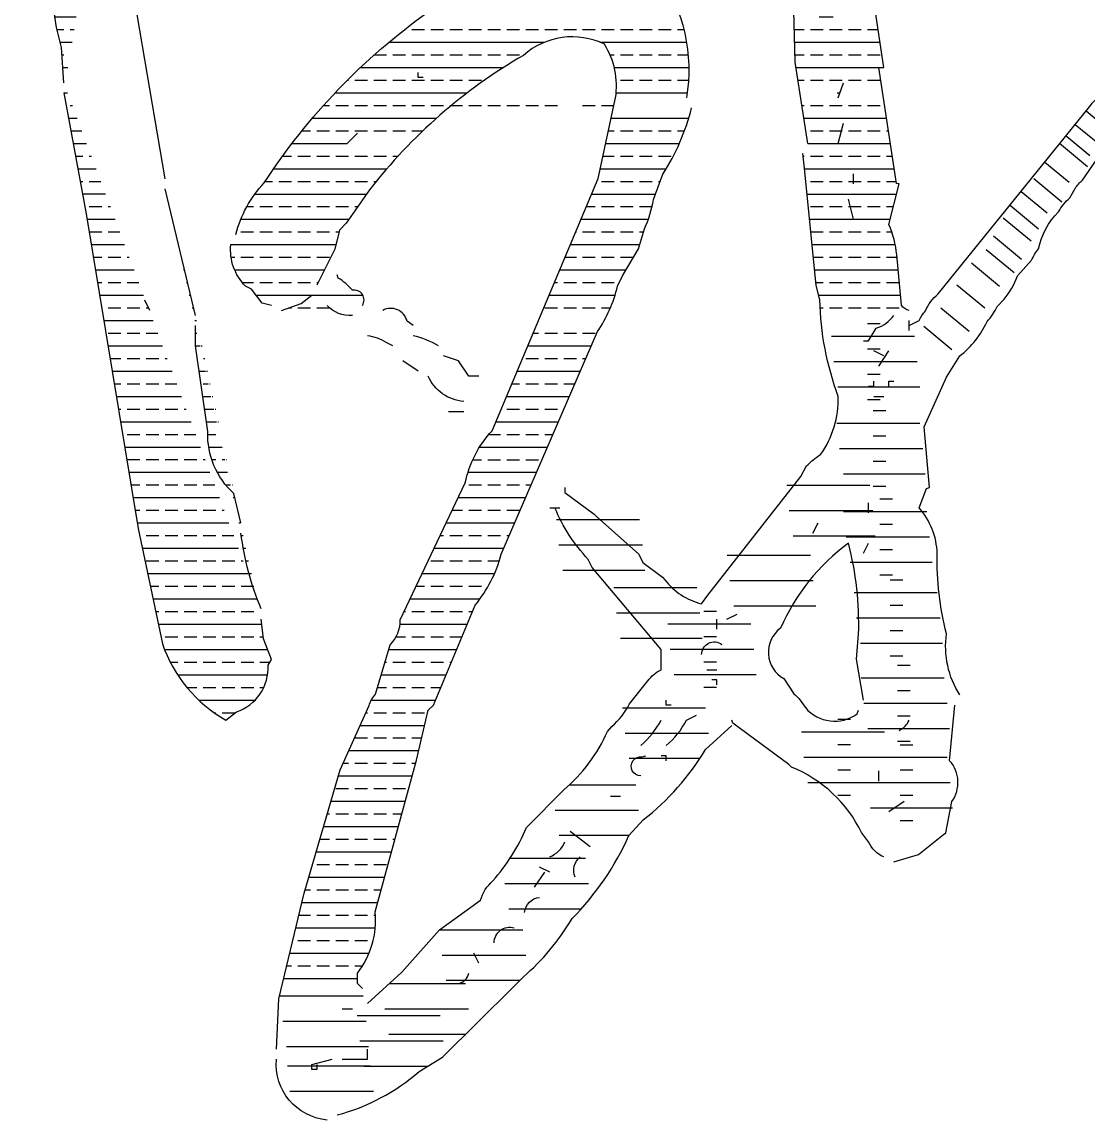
# Model space of a CAD drawing. Header units: millimetres. Extents: x 127 to 2034, y 513 to 812.
# Drawn here: x 1877.606 to 1879.712, y 550.916 to 553.086 of the extents above; entities that cross this region are included whole.
import ezdxf

# ---------------------------------------------------------------- set-up
doc = ezdxf.new("R2010")
doc.units = ezdxf.units.MM
pattern_1 = [(0, (1866.638262793262, 538.9962823834685), (0, 0.05), []), (0, (1866.638262793262, 539.0212823834681), (0, 0.05), [0.025, -0.0125])]

msp = doc.modelspace()

# ---------------------------------------------------------------- hatches: boundary and pattern name
at = {"linetype": 'Continuous'}
h = msp.add_hatch(dxfattribs=at)
h.set_pattern_fill('BRASS', color=256, scale=0.2, style=0)
h.set_pattern_definition(pattern_1)
edge = h.paths.add_edge_path()
edge.add_line((1879.218262793262, 552.9362823834681), (1879.228262793262, 552.9662823834683))
edge.add_line((1879.208262793262, 553.0962823834678), (1879.218262793262, 553.106282383468))
edge.add_line((1879.218262793262, 553.106282383468), (1879.218262793262, 553.126282383468))
edge.add_line((1879.288262793263, 553.1762823834683), (1879.288262793263, 553.2462823834684))
edge.add_line((1879.288262793263, 553.2462823834684), (1879.278262793262, 553.2762823834681))
edge.add_arc((1878.999863775991, 553.306427927353), 0.280026367747777, 353.819988816459, 376.5688689988438)
edge.add_line((1879.108262793262, 553.1962823834683), (1879.108262793262, 553.2262823834681))
edge.add_line((1879.188262793262, 553.2262823834681), (1879.178262793262, 553.2462823834684))
edge.add_line((1879.118262793262, 553.2462823834684), (1879.114062793262, 553.3056823834681))
edge.add_line((1879.114062793262, 553.3056823834681), (1879.118262793262, 553.456282383468))
edge.add_line((1879.118262793262, 553.456282383468), (1879.103323793262, 553.5557333834681))
edge.add_line((1879.103323793262, 553.5557333834681), (1879.098262793263, 553.556282383468))
edge.add_line((1879.098262793263, 553.556282383468), (1879.103807793262, 553.6067283834682))
edge.add_line((1879.103807793262, 553.6067283834682), (1879.112717793262, 553.6958363834683))
edge.add_arc((1878.716709607983, 553.7480880916473), 0.3994405134885111, 352.4834689522345, 377.2114897077477)
edge.add_arc((1878.716098670573, 553.4172618681322), 0.5622713312293133, 358.8811129382051, 375.3689197595643)
edge.add_line((1879.258262793262, 553.5662823834682), (1879.258262793262, 553.5962823834678))
edge.add_line((1879.258262793262, 553.5962823834678), (1879.268262793263, 553.5962823834678))
edge.add_line((1879.268262793263, 553.5962823834678), (1879.268262793263, 553.7262823834681))
edge.add_line((1879.268262793263, 553.7262823834681), (1879.258262793262, 553.7362823834683))
edge.add_arc((1879.956595441921, 553.8147672630739), 0.7027292255980067, 168.3823715926289, 186.4125040022589, ccw=False)
edge.add_line((1879.098262793263, 553.8862823834684), (1879.098262793263, 553.9062823834684))
edge.add_arc((1878.374931394873, 554.0362823834683), 0.7415355283890818, 351.4692122122283, 368.5307877877369)
edge.add_arc((1878.935584226761, 554.2214189383802), 0.1883172568120523, 336.4849952296797, 390.2479260968642)
edge.add_line((1879.098262793263, 554.3162823834681), (1879.098262793263, 554.3362823834682))
edge.add_line((1879.098262793263, 554.3362823834682), (1879.108262793262, 554.3462823834678))
edge.add_line((1879.108262793262, 554.3462823834678), (1879.102652793262, 554.4167703834681))
edge.add_line((1879.102652793262, 554.4167703834681), (1879.091791793262, 554.507164383468))
edge.add_arc((1878.992438308539, 554.4924517814243), 0.1004369234175975, 8.423338991719117, 69.10316455882293)
edge.add_arc((1879.400738803643, 554.0312823834684), 0.1342586053810838, 155.8166995756771, 204.1833004244999, ccw=False)
edge.add_arc((1879.301594732191, 554.1236897134085), 0.0440872737583598, 128.3125388895417, 238.0471213498344, ccw=False)
edge.add_line((1879.274262793262, 554.1582823834683), (1879.278262793262, 554.1762823834683))
edge.add_line((1879.278262793262, 554.1962823834682), (1879.283362793262, 554.1969823834684))
edge.add_line((1879.283362793262, 554.1969823834684), (1879.308262793262, 554.3362823834682))
edge.add_line((1879.308262793262, 554.3362823834682), (1879.298262793262, 554.356282383468))
edge.add_line((1878.848262793263, 554.5462823834681), (1878.848262793263, 554.5562823834679))
edge.add_line((1878.848262793263, 554.5562823834679), (1878.838262793262, 554.5562823834679))
h = msp.add_hatch(dxfattribs=at)
h.set_pattern_fill('BRASS', color=256, scale=0.2, style=0)
h.set_pattern_definition(pattern_1)
edge = h.paths.add_edge_path()
edge.add_line((1877.688262793262, 552.9462823834683), (1877.732462793262, 552.7068823834683))
edge.add_line((1877.732462793262, 552.7068823834683), (1877.835262793262, 552.0852823834684))
edge.add_line((1877.835262793262, 552.0852823834684), (1877.882968793262, 551.8574583834683))
edge.add_arc((1878.149380880756, 551.9507499865294), 0.2822741992540265, 199.2991220003093, 240.0044559664703)
edge.add_line((1878.008262793262, 551.706282383468), (1878.029144793262, 551.7227533834684))
edge.add_arc((1877.999646423299, 551.8102040401767), 0.0922917720556497, 288.6399939963461, 363.2276557420981)
edge.add_line((1878.091791793262, 551.8154003834683), (1878.098262793263, 551.8262823834684))
edge.add_line((1878.098262793263, 551.8262823834684), (1878.082968793262, 551.8674583834681))
edge.add_line((1878.082968793262, 551.8674583834681), (1878.078262793263, 551.9062823834684))
edge.add_line((1877.948262793262, 552.5062823834681), (1877.888262793263, 552.7562823834681))
edge.add_line((1878.038262793262, 552.0962823834678), (1878.024262793262, 552.1542823834678))
edge.add_arc((1878.130165600086, 552.2711289130693), 0.157697545868582, 177.9316858320005, 227.8126923462423, ccw=False)
edge.add_line((1877.972570793263, 552.2768203834685), (1877.948262793262, 552.4462823834682))
edge.add_line((1877.948262793262, 552.4462823834682), (1877.948262793262, 552.4862823834682))
edge.add_arc((1878.591652177248, 552.143519552531), 0.5574590991373823, 186.9275185879198, 202.9353157683276, ccw=False)
edge.add_line((1877.688262793262, 552.9662823834683), (1877.683362793262, 553.0355823834678))
edge.add_line((1877.683362793262, 553.0355823834678), (1877.673556793262, 553.0751063834681))
edge.add_line((1877.673556793262, 553.0751063834681), (1877.643228793262, 553.2766963834683))
edge.add_line((1877.643228793262, 553.2766963834683), (1877.628262793262, 553.4062823834684))
edge.add_line((1877.628262793262, 553.4262823834683), (1877.638262793263, 553.5962823834678))
edge.add_line((1877.808262793262, 553.6462823834681), (1877.788262793263, 553.6962823834683))
edge.add_line((1877.638262793263, 553.6462823834681), (1877.625262793262, 553.6752823834681))
edge.add_line((1877.625262793262, 553.6752823834681), (1877.623674793262, 553.8066353834683))
edge.add_line((1877.623674793262, 553.8066353834683), (1877.632850793262, 553.9259293834684))
edge.add_arc((1877.232792190414, 553.9466473385395), 0.400594707123581, 357.0354545869634, 380.3998363729728)
edge.add_line((1877.798262793263, 553.7162823834683), (1877.798262793263, 553.766282383468))
edge.add_line((1877.808262793262, 553.7862823834683), (1877.798262793263, 553.9762823834681))
edge.add_line((1877.808262793262, 553.9962823834684), (1877.798262793263, 553.9962823834684))
edge.add_line((1877.798262793263, 553.9962823834684), (1877.798262793263, 554.0062823834681))
edge.add_arc((1877.76688132873, 554.1689550665346), 0.1612926975639068, 142.8847337468229, 202.8652335554082, ccw=False)
edge.add_arc((1877.050064560026, 554.0624910345318), 0.749073869941674, 357.2293631849186, 379.4793384857905)
edge.add_arc((1877.706465758618, 554.233123239941), 0.0935195950771047, 57.82703010650621, 95.03210112280178)
edge.add_arc((1877.708929665488, 554.243523303935), 0.0413064816445359, 115.20372174479601, 190.0959677074758, ccw=False)
edge.add_line((1877.691339793263, 554.2808973834681), (1877.698262793262, 554.306282383468))
edge.add_arc((1877.653679465472, 554.3008657112587), 0.0259874501262558, 102.03060550296118, 167.969394499209, ccw=False)
edge.add_line((1877.888262793263, 552.7762823834681), (1877.798262793263, 553.3062823834679))
edge.add_line((1877.798262793263, 553.3062823834679), (1877.803262793262, 553.3162823834682))
edge.add_arc((1877.931005026518, 553.3482460484802), 0.1316804998401778, 148.8903608920834, 194.0481078883463, ccw=False)
edge.add_line((1877.818262793262, 553.4162823834681), (1877.794208793262, 553.5556063834683))
edge.add_arc((1877.872376131614, 553.5865769471156), 0.0840791805242075, 151.8202912735529, 201.6138916149617, ccw=False)

# ---------------------------------------------------------------- linework, layer by layer
for p, q in [((1878.361416289329, 553.0712823834683), (1878.363262793262, 553.0712823834683)), ((1878.375762793262, 553.0712823834683), (1878.400762793262, 553.0712823834683)), ((1878.413262793262, 553.0712823834683), (1878.438262793262, 553.0712823834683)), ((1878.450762793262, 553.0712823834683), (1878.475762793263, 553.0712823834683)), ((1878.488262793262, 553.0712823834683), (1878.513262793262, 553.0712823834683)), ((1878.525762793262, 553.0712823834683), (1878.550762793262, 553.0712823834683)), ((1878.563262793262, 553.0712823834683), (1878.588262793262, 553.0712823834683)), ((1878.600762793263, 553.0712823834683), (1878.625762793262, 553.0712823834683)), ((1878.638262793262, 553.0712823834683), (1878.663262793262, 553.0712823834683)), ((1878.675762793262, 553.0712823834683), (1878.700762793263, 553.0712823834683)), ((1878.713262793262, 553.0712823834683), (1878.738262793262, 553.0712823834683)), ((1878.750762793262, 553.0712823834683), (1878.775762793262, 553.0712823834683)), ((1878.788262793263, 553.0712823834683), (1878.813262793262, 553.0712823834683)), ((1878.825762793263, 553.0712823834683), (1878.850762793263, 553.0712823834683)), ((1878.863262793262, 553.0712823834683), (1878.888262793262, 553.0712823834683)), ((1878.900762793262, 553.0712823834683), (1878.913116356037, 553.0712823834683)), ((1879.131285085211, 553.0712823834683), (1879.150762793262, 553.0712823834683)), ((1879.163262793263, 553.0712823834683), (1879.188262793262, 553.0712823834683)), ((1879.200762793263, 553.0712823834683), (1879.225762793263, 553.0712823834683)), ((1879.238262793262, 553.0712823834683), (1879.263262793262, 553.0712823834683)), ((1879.275762793262, 553.0712823834683), (1879.29700286131, 553.0712823834683)), ((1878.330558350986, 553.0462823834682), (1878.637974224731, 553.0462823834682)), ((1878.747323804726, 553.0462823834682), (1878.918298059229, 553.0462823834682)), ((1879.131942105199, 553.0462823834682), (1879.300756171961, 553.0462823834682)), ((1878.301594597101, 553.0212823834681), (1878.325762793263, 553.0212823834681)), ((1878.338262793262, 553.0212823834681), (1878.363262793262, 553.0212823834681)), ((1878.375762793262, 553.0212823834681), (1878.400762793262, 553.0212823834681)), ((1878.413262793262, 553.0212823834681), (1878.438262793262, 553.0212823834681)), ((1878.450762793262, 553.0212823834681), (1878.475762793263, 553.0212823834681)), ((1878.488262793262, 553.0212823834681), (1878.513262793262, 553.0212823834681)), ((1878.525762793262, 553.0212823834681), (1878.550762793262, 553.0212823834681)), ((1878.563262793262, 553.0212823834681), (1878.588262793262, 553.0212823834681)), ((1878.767339233153, 553.0212823834681), (1878.775762793262, 553.0212823834681)), ((1878.788262793263, 553.0212823834681), (1878.813262793262, 553.0212823834681)), ((1878.825762793263, 553.0212823834681), (1878.850762793263, 553.0212823834681)), ((1878.863262793262, 553.0212823834681), (1878.888262793262, 553.0212823834681)), ((1878.900762793262, 553.0212823834681), (1878.921516056372, 553.0212823834681)), ((1879.132599125188, 553.0212823834681), (1879.150762793262, 553.0212823834681)), ((1879.163262793263, 553.0212823834681), (1879.188262793262, 553.0212823834681)), ((1879.200762793263, 553.0212823834681), (1879.225762793263, 553.0212823834681)), ((1879.238262793262, 553.0212823834681), (1879.263262793262, 553.0212823834681)), ((1879.275762793262, 553.0212823834681), (1879.300762793262, 553.0212823834681)), ((1878.274333396327, 552.9962823834685), (1878.556776230678, 552.9962823834685)), ((1878.775712791851, 552.9962823834685), (1878.922827405736, 552.9962823834685)), ((1879.13460336325, 552.9962823834685), (1879.298262793262, 552.9962823834685)), ((1878.248617345247, 552.9712823834678), (1878.250762793262, 552.9712823834678)), ((1878.263262793262, 552.9712823834678), (1878.288262793262, 552.9712823834678)), ((1878.300762793262, 552.9712823834678), (1878.325762793263, 552.9712823834678)), ((1878.338262793262, 552.9712823834678), (1878.363262793262, 552.9712823834678)), ((1878.375762793262, 552.9712823834678), (1878.400762793262, 552.9712823834678)), ((1878.413262793262, 552.9712823834678), (1878.438262793262, 552.9712823834678)), ((1878.450762793262, 552.9712823834678), (1878.475762793263, 552.9712823834678)), ((1878.488262793262, 552.9712823834678), (1878.513262793262, 552.9712823834678)), ((1878.788262793263, 552.9712823834678), (1878.813262793262, 552.9712823834678)), ((1878.825762793263, 552.9712823834678), (1878.850762793263, 552.9712823834678)), ((1878.863262793262, 552.9712823834678), (1878.888262793262, 552.9712823834678)), ((1878.900762793262, 552.9712823834678), (1878.922254721039, 552.9712823834678)), ((1879.138546601586, 552.9712823834678), (1879.150762793262, 552.9712823834678)), ((1879.163262793263, 552.9712823834678), (1879.188262793262, 552.9712823834678)), ((1879.200762793263, 552.9712823834678), (1879.225762793263, 552.9712823834678)), ((1879.238262793262, 552.9712823834678), (1879.263262793262, 552.9712823834678)), ((1879.275762793262, 552.9712823834678), (1879.300762793262, 552.9712823834678)), ((1878.224315294228, 552.9462823834683), (1878.485256114676, 552.9462823834683)), ((1878.779472056046, 552.9462823834683), (1878.919788171056, 552.9462823834683)), ((1878.201316624826, 552.9212823834682), (1878.213262793262, 552.9212823834682)), ((1878.225762793262, 552.9212823834682), (1878.250762793262, 552.9212823834682)), ((1878.263262793262, 552.9212823834682), (1878.288262793262, 552.9212823834682)), ((1878.300762793262, 552.9212823834682), (1878.325762793263, 552.9212823834682)), ((1878.338262793262, 552.9212823834682), (1878.363262793262, 552.9212823834682)), ((1878.375762793262, 552.9212823834682), (1878.400762793262, 552.9212823834682)), ((1878.413262793262, 552.9212823834682), (1878.438262793262, 552.9212823834682)), ((1878.450762793262, 552.9212823834682), (1878.475762793263, 552.9212823834682)), ((1878.488262793262, 552.9212823834682), (1878.513262793262, 552.9212823834682)), ((1878.525762793262, 552.9212823834682), (1878.550762793262, 552.9212823834682)), ((1878.563262793262, 552.9212823834682), (1878.588262793262, 552.9212823834682)), ((1878.600762793263, 552.9212823834682), (1878.625762793262, 552.9212823834682)), ((1878.638262793262, 552.9212823834682), (1878.663262793262, 552.9212823834682)), ((1878.713262793262, 552.9212823834682), (1878.738262793262, 552.9212823834682)), ((1878.750762793262, 552.9212823834682), (1878.775044474567, 552.9212823834682)), ((1879.146433078256, 552.9212823834682), (1879.150762793262, 552.9212823834682)), ((1879.163262793263, 552.9212823834682), (1879.188262793262, 552.9212823834682)), ((1879.200762793263, 552.9212823834682), (1879.225762793263, 552.9212823834682)), ((1879.238262793262, 552.9212823834682), (1879.263262793262, 552.9212823834682)), ((1879.275762793262, 552.9212823834682), (1879.300762793262, 552.9212823834682)), ((1878.179527046436, 552.8962823834681), (1878.424630005554, 552.8962823834681)), ((1878.769680610076, 552.8962823834681), (1878.922743287007, 552.8962823834681)), ((1879.150376316592, 552.8962823834681), (1879.31346027141, 552.8962823834681)), ((1879.70785325549, 552.9103482990222), (1879.758873174967, 552.8682407074516)), ((1879.686516283986, 552.8839362019688), (1879.734743451203, 552.844133515478)), ((1878.158865445964, 552.8712823834685), (1878.175762793262, 552.8712823834685)), ((1878.188262793262, 552.8712823834685), (1878.213262793262, 552.8712823834685)), ((1878.225762793262, 552.8712823834685), (1878.250762793262, 552.8712823834685)), ((1878.263262793262, 552.8712823834685), (1878.288262793262, 552.8712823834685)), ((1878.300762793262, 552.8712823834685), (1878.325762793263, 552.8712823834685)), ((1878.338262793262, 552.8712823834685), (1878.363262793262, 552.8712823834685)), ((1878.375762793262, 552.8712823834685), (1878.397523204855, 552.8712823834685)), ((1878.764316745584, 552.8712823834685), (1878.775762793262, 552.8712823834685)), ((1878.788262793263, 552.8712823834685), (1878.813262793262, 552.8712823834685)), ((1878.825762793263, 552.8712823834685), (1878.850762793263, 552.8712823834685)), ((1878.863262793262, 552.8712823834685), (1878.888262793262, 552.8712823834685)), ((1878.900762793262, 552.8712823834685), (1878.914391773946, 552.8712823834685)), ((1879.163262793263, 552.8712823834685), (1879.188262793262, 552.8712823834685)), ((1879.200762793263, 552.8712823834685), (1879.225762793263, 552.8712823834685)), ((1879.238262793262, 552.8712823834685), (1879.263262793262, 552.8712823834685)), ((1879.275762793262, 552.8712823834685), (1879.300762793262, 552.8712823834685)), ((1879.313262793262, 552.8712823834685), (1879.317259640947, 552.8712823834685)), ((1879.668278289155, 552.8613601916167), (1879.715439782307, 552.8224370237272)), ((1878.139261484681, 552.8462823834678), (1878.248262793262, 552.8462823834678)), ((1878.758952881092, 552.8462823834678), (1878.904332983431, 552.8462823834678)), ((1879.158262793263, 552.8462823834678), (1879.321059010484, 552.8462823834678)), ((1879.655115583012, 552.8465441682637), (1879.710613837554, 552.8007405319757)), ((1878.120653736246, 552.8212823834683), (1878.138262793262, 552.8212823834683)), ((1878.150762793262, 552.8212823834683), (1878.175762793262, 552.8212823834683)), ((1878.188262793262, 552.8212823834683), (1878.213262793262, 552.8212823834683)), ((1878.225762793262, 552.8212823834683), (1878.250762793262, 552.8212823834683)), ((1878.263262793262, 552.8212823834683), (1878.288262793262, 552.8212823834683)), ((1878.300762793262, 552.8212823834683), (1878.325762793263, 552.8212823834683)), ((1878.338262793262, 552.8212823834683), (1878.348591992724, 552.8212823834683)), ((1878.7535890166, 552.8212823834683), (1878.775762793262, 552.8212823834683)), ((1878.788262793263, 552.8212823834683), (1878.813262793262, 552.8212823834683)), ((1878.825762793263, 552.8212823834683), (1878.850762793263, 552.8212823834683)), ((1878.863262793262, 552.8212823834683), (1878.888262793262, 552.8212823834683)), ((1879.148868775816, 552.8212823834683), (1879.150762793262, 552.8212823834683)), ((1879.163262793263, 552.8212823834683), (1879.188262793262, 552.8212823834683)), ((1879.200762793263, 552.8212823834683), (1879.225762793263, 552.8212823834683)), ((1879.238262793262, 552.8212823834683), (1879.263262793262, 552.8212823834683)), ((1879.275762793262, 552.8212823834683), (1879.300762793262, 552.8212823834683)), ((1879.313262793262, 552.8212823834683), (1879.324858380021, 552.8212823834683)), ((1879.626163170595, 552.8092277416749), (1879.674419251908, 552.7694011918979)), ((1878.102988223925, 552.7962823834682), (1878.326441060081, 552.7962823834682)), ((1878.748225152108, 552.7962823834682), (1878.878529077273, 552.7962823834682)), ((1879.151879101231, 552.7962823834682), (1879.328657749558, 552.7962823834682)), ((1878.086217257109, 552.7712823834681), (1878.100762793263, 552.7712823834681)), ((1878.113262793262, 552.7712823834681), (1878.138262793262, 552.7712823834681)), ((1878.150762793262, 552.7712823834681), (1878.175762793262, 552.7712823834681)), ((1878.188262793262, 552.7712823834681), (1878.213262793262, 552.7712823834681)), ((1878.225762793262, 552.7712823834681), (1878.250762793262, 552.7712823834681)), ((1878.263262793262, 552.7712823834681), (1878.288262793262, 552.7712823834681)), ((1878.300762793262, 552.7712823834681), (1878.305662024992, 552.7712823834681)), ((1878.750762793262, 552.7712823834681), (1878.775762793262, 552.7712823834681)), ((1878.788262793263, 552.7712823834681), (1878.813262793262, 552.7712823834681)), ((1878.825762793263, 552.7712823834681), (1878.850762793263, 552.7712823834681)), ((1878.863262793262, 552.7712823834681), (1878.866507999688, 552.7712823834681)), ((1879.163262793263, 552.7712823834681), (1879.188262793262, 552.7712823834681)), ((1879.200762793263, 552.7712823834681), (1879.225762793263, 552.7712823834681)), ((1879.238262793262, 552.7712823834681), (1879.263262793262, 552.7712823834681)), ((1879.275762793262, 552.7712823834681), (1879.300762793262, 552.7712823834681)), ((1879.313262793262, 552.7712823834681), (1879.332457119095, 552.7712823834681)), ((1879.604443273223, 552.7766333400027), (1879.659941527765, 552.7308297037152)), ((1878.065741762047, 552.7462823834684), (1878.286583403949, 552.7462823834684)), ((1878.731203153873, 552.7462823834684), (1878.857151515813, 552.7462823834684)), ((1879.156828532549, 552.7462823834684), (1879.333262793262, 552.7462823834684)), ((1879.579577498572, 552.7515613905429), (1879.630985859247, 552.7091332119643)), ((1878.049726764632, 552.7212823834681), (1878.063262793262, 552.7212823834681)), ((1878.075762793262, 552.7212823834681), (1878.100762793263, 552.7212823834681)), ((1878.113262793262, 552.7212823834681), (1878.138262793262, 552.7212823834681)), ((1878.150762793262, 552.7212823834681), (1878.175762793262, 552.7212823834681)), ((1878.188262793262, 552.7212823834681), (1878.213262793262, 552.7212823834681)), ((1878.225762793262, 552.7212823834681), (1878.250762793262, 552.7212823834681)), ((1878.263262793262, 552.7212823834681), (1878.268835312346, 552.7212823834681)), ((1878.720696912541, 552.7212823834681), (1878.738262793262, 552.7212823834681)), ((1878.750762793262, 552.7212823834681), (1878.775762793262, 552.7212823834681)), ((1878.788262793263, 552.7212823834681), (1878.813262793262, 552.7212823834681)), ((1878.825762793263, 552.7212823834681), (1878.850288709227, 552.7212823834681)), ((1879.163262793263, 552.7212823834681), (1879.188262793262, 552.7212823834681)), ((1879.200762793263, 552.7212823834681), (1879.225762793263, 552.7212823834681)), ((1879.238262793262, 552.7212823834681), (1879.263262793262, 552.7212823834681)), ((1879.275762793262, 552.7212823834681), (1879.300762793262, 552.7212823834681)), ((1879.313262793262, 552.7212823834681), (1879.327012793262, 552.7212823834681)), ((1879.55859679807, 552.7235975081735), (1879.614095052612, 552.677793871886)), ((1879.544119073927, 552.6994903162004), (1879.59961732847, 552.6536866799123)), ((1878.037890901542, 552.6962823834683), (1878.251087220743, 552.6962823834683)), ((1878.710190671209, 552.6962823834683), (1878.843031859735, 552.6962823834683)), ((1879.161777963867, 552.6962823834683), (1879.320762793262, 552.6962823834683)), ((1878.038262793262, 552.6712823834682), (1878.063262793262, 552.6712823834682)), ((1878.075762793262, 552.6712823834682), (1878.100762793263, 552.6712823834682)), ((1878.113262793262, 552.6712823834682), (1878.138262793262, 552.6712823834682)), ((1878.150762793262, 552.6712823834682), (1878.175762793262, 552.6712823834682)), ((1878.188262793262, 552.6712823834682), (1878.213262793262, 552.6712823834682)), ((1878.225762793262, 552.6712823834682), (1878.232012793262, 552.6712823834682)), ((1878.699684429878, 552.6712823834682), (1878.700762793263, 552.6712823834682)), ((1878.713262793262, 552.6712823834682), (1878.738262793262, 552.6712823834682)), ((1878.750762793262, 552.6712823834682), (1878.775762793262, 552.6712823834682)), ((1878.788262793263, 552.6712823834682), (1878.813262793262, 552.6712823834682)), ((1878.825762793263, 552.6712823834682), (1878.833515957819, 552.6712823834682)), ((1879.164252679526, 552.6712823834682), (1879.188262793262, 552.6712823834682)), ((1879.200762793263, 552.6712823834682), (1879.225762793263, 552.6712823834682)), ((1879.238262793262, 552.6712823834682), (1879.263262793262, 552.6712823834682)), ((1879.275762793262, 552.6712823834682), (1879.300762793262, 552.6712823834682)), ((1879.313262793262, 552.6712823834682), (1879.324096980407, 552.6712823834682)), ((1879.524815294916, 552.6633295282398), (1879.580313549458, 552.6175258919525)), ((1878.018262793263, 552.6462823834681), (1878.225762793262, 552.6462823834681)), ((1878.689178188547, 552.6462823834681), (1878.826237476807, 552.6462823834681)), ((1879.166727395185, 552.6462823834681), (1879.330820121299, 552.6462823834681)), ((1879.510337460657, 552.6368115886071), (1879.565835715199, 552.5910079523192)), ((1878.018728117281, 552.6212823834685), (1878.025762793262, 552.6212823834685)), ((1878.038262793262, 552.6212823834685), (1878.063262793262, 552.6212823834685)), ((1878.075762793262, 552.6212823834685), (1878.100762793263, 552.6212823834685)), ((1878.113262793262, 552.6212823834685), (1878.138262793262, 552.6212823834685)), ((1878.150762793262, 552.6212823834685), (1878.175762793262, 552.6212823834685)), ((1878.188262793262, 552.6212823834685), (1878.213262793262, 552.6212823834685)), ((1878.678671947215, 552.6212823834685), (1878.700762793263, 552.6212823834685)), ((1878.713262793262, 552.6212823834685), (1878.738262793262, 552.6212823834685)), ((1878.750762793262, 552.6212823834685), (1878.775762793262, 552.6212823834685)), ((1878.788262793263, 552.6212823834685), (1878.813262793262, 552.6212823834685)), ((1879.169202110844, 552.6212823834685), (1879.188262793262, 552.6212823834685)), ((1879.200762793263, 552.6212823834685), (1879.225762793263, 552.6212823834685)), ((1879.238262793262, 552.6212823834685), (1879.263262793262, 552.6212823834685)), ((1879.275762793262, 552.6212823834685), (1879.300762793262, 552.6212823834685)), ((1879.313262793262, 552.6212823834685), (1879.334192880149, 552.6212823834685)), ((1878.025694291242, 552.5962823834678), (1878.203138875088, 552.5962823834678)), ((1878.668165705884, 552.5962823834678), (1878.799328213823, 552.5962823834678)), ((1879.171676826503, 552.5962823834678), (1879.336578974301, 552.5962823834678)), ((1879.481381902256, 552.6102936964106), (1879.536880156798, 552.5644900601233)), ((1878.04088994838, 552.5712823834683), (1878.063262793262, 552.5712823834683)), ((1878.075762793262, 552.5712823834683), (1878.100762793263, 552.5712823834683)), ((1878.113262793262, 552.5712823834683), (1878.138262793262, 552.5712823834683)), ((1878.150762793262, 552.5712823834683), (1878.175762793262, 552.5712823834683)), ((1878.188262793262, 552.5712823834683), (1878.190742140233, 552.5712823834683)), ((1878.657659464552, 552.5712823834683), (1878.663262793262, 552.5712823834683)), ((1878.675762793262, 552.5712823834683), (1878.700762793263, 552.5712823834683)), ((1878.713262793262, 552.5712823834683), (1878.738262793262, 552.5712823834683)), ((1878.750762793262, 552.5712823834683), (1878.775762793262, 552.5712823834683)), ((1879.174151542162, 552.5712823834683), (1879.188262793262, 552.5712823834683)), ((1879.200762793263, 552.5712823834683), (1879.225762793263, 552.5712823834683)), ((1879.238262793262, 552.5712823834683), (1879.263262793262, 552.5712823834683)), ((1879.275762793262, 552.5712823834683), (1879.300762793262, 552.5712823834683)), ((1879.313262793262, 552.5712823834683), (1879.338262793262, 552.5712823834683)), ((1879.452426343855, 552.566900760346), (1879.507924598397, 552.5210971240585)), ((1878.068262793262, 552.5462823834682), (1878.178262793262, 552.5462823834682)), ((1878.208262793262, 552.5462823834682), (1878.278916632854, 552.5462823834682)), ((1878.647153223221, 552.5462823834682), (1878.777307418104, 552.5462823834682)), ((1879.179512616184, 552.5462823834682), (1879.341351162605, 552.5462823834682)), ((1878.132719885434, 552.5212823834681), (1878.138262793262, 552.5212823834681)), ((1878.150762793262, 552.5212823834681), (1878.175762793262, 552.5212823834681)), ((1878.188262793262, 552.5212823834681), (1878.213258692012, 552.5212823834681)), ((1878.638262793262, 552.5212823834681), (1878.663262793262, 552.5212823834681)), ((1878.675762793262, 552.5212823834681), (1878.700762793263, 552.5212823834681)), ((1878.713262793262, 552.5212823834681), (1878.738262793262, 552.5212823834681)), ((1878.750762793262, 552.5212823834681), (1878.76809664902, 552.5212823834681)), ((1879.182382572701, 552.5212823834681), (1879.188262793262, 552.5212823834681)), ((1879.200762793263, 552.5212823834681), (1879.225762793263, 552.5212823834681)), ((1879.238262793262, 552.5212823834681), (1879.263262793262, 552.5212823834681)), ((1879.275762793262, 552.5212823834681), (1879.300762793262, 552.5212823834681)), ((1879.313262793262, 552.5212823834681), (1879.338262793262, 552.5212823834681)), ((1879.421057702961, 552.5210970766216), (1879.476555957503, 552.475293440334)), ((1879.276085113937, 552.4902190107873), (1879.301085113937, 552.4902190107873)), ((1879.387276199806, 552.4849362886612), (1879.442774454348, 552.4391326523737)), ((1878.615634499226, 552.4712823834678), (1878.625762793262, 552.4712823834678)), ((1878.638262793262, 552.4712823834678), (1878.663262793262, 552.4712823834678)), ((1878.675762793262, 552.4712823834678), (1878.700762793263, 552.4712823834678)), ((1878.713262793262, 552.4712823834678), (1878.738262793262, 552.4712823834678)), ((1879.20454971586, 552.4652190107872), (1879.368642441973, 552.4652190107872)), ((1878.605128257895, 552.4462823834682), (1878.730171884171, 552.4462823834682)), ((1879.276085113937, 552.4402190107877), (1879.301085113937, 552.4402190107877)), ((1878.600762793263, 552.4212823834682), (1878.625762793262, 552.4212823834682)), ((1878.638262793262, 552.4212823834682), (1878.663262793262, 552.4212823834682)), ((1878.675762793262, 552.4212823834682), (1878.700762793263, 552.4212823834682)), ((1878.713262793262, 552.4212823834682), (1878.719376429626, 552.4212823834682)), ((1878.584115775232, 552.3962823834681), (1878.70858097508, 552.3962823834681)), ((1879.209499147178, 552.4152190107875), (1879.374401294975, 552.4152190107875)), ((1879.276085113937, 552.3902190107873), (1879.301085113937, 552.3902190107873)), ((1878.5736095339, 552.3712823834684), (1878.588262793262, 552.3712823834684)), ((1878.600762793263, 552.3712823834684), (1878.625762793262, 552.3712823834684)), ((1878.638262793262, 552.3712823834684), (1878.663262793262, 552.3712823834684)), ((1878.675762793262, 552.3712823834684), (1878.697785520535, 552.3712823834684)), ((1879.217334936858, 552.3652190107873), (1879.37917348328, 552.3652190107873)), ((1878.563103292569, 552.3462823834678), (1878.68699006599, 552.3462823834678)), ((1879.276085113937, 552.3402190107872), (1879.301085113937, 552.3402190107872)), ((1878.563262793262, 552.3212823834683), (1878.588262793262, 552.3212823834683)), ((1878.600762793263, 552.3212823834683), (1878.625762793262, 552.3212823834683)), ((1878.638262793262, 552.3212823834683), (1878.663262793262, 552.3212823834683)), ((1878.675762793262, 552.3212823834683), (1878.676194611444, 552.3212823834683)), ((1879.287116647075, 552.3186024768047), (1879.312116647074, 552.3186024768047)), ((1878.541899156899, 552.2962823834681), (1878.665399156898, 552.2962823834681)), ((1879.215581248997, 552.293602476805), (1879.379673975111, 552.293602476805)), ((1878.528014369363, 552.2712823834681), (1878.550762793262, 552.2712823834681)), ((1878.563262793262, 552.2712823834681), (1878.588262793262, 552.2712823834681)), ((1878.600762793263, 552.2712823834681), (1878.625762793262, 552.2712823834681)), ((1878.638262793262, 552.2712823834681), (1878.654603702354, 552.2712823834681)), ((1879.287116647075, 552.268602476805), (1879.312116647074, 552.268602476805)), ((1878.509642269077, 552.2462823834684), (1878.643808247808, 552.2462823834684)), ((1879.220530680315, 552.2436024768048), (1879.385432828113, 552.2436024768048)), ((1878.49617626325, 552.2212823834678), (1878.513262793262, 552.2212823834678)), ((1878.525762793262, 552.2212823834678), (1878.550762793262, 552.2212823834678)), ((1878.563262793262, 552.2212823834678), (1878.588262793262, 552.2212823834678)), ((1878.600762793263, 552.2212823834678), (1878.625762793262, 552.2212823834678)), ((1879.287116647075, 552.2186024768052), (1879.312116647074, 552.2186024768052)), ((1878.486638989242, 552.1962823834683), (1878.622217338717, 552.1962823834683)), ((1879.228366469996, 552.1936024768047), (1879.390205016417, 552.1936024768047)), ((1878.488262793262, 552.1712823834682), (1878.513262793262, 552.1712823834682)), ((1878.525762793262, 552.1712823834682), (1878.550762793262, 552.1712823834682)), ((1878.563262793262, 552.1712823834682), (1878.588262793262, 552.1712823834682)), ((1878.600762793263, 552.1712823834682), (1878.611421884172, 552.1712823834682)), ((1879.116591460536, 552.1706198594793), (1879.28068418665, 552.1706198594793)), ((1879.287116647075, 552.168602476805), (1879.312116647074, 552.168602476805)), ((1878.467492043825, 552.1462823834681), (1878.600626429626, 552.1462823834681)), ((1879.300354795165, 552.1437870296304), (1879.325354795165, 552.1437870296304)), ((1878.455620708103, 552.1212823834685), (1878.475762793263, 552.1212823834685)), ((1878.488262793262, 552.1212823834685), (1878.513262793262, 552.1212823834685)), ((1878.525762793262, 552.1212823834685), (1878.550762793262, 552.1212823834685)), ((1878.563262793262, 552.1212823834685), (1878.588262793262, 552.1212823834685)), ((1879.121540891854, 552.1206198594791), (1879.286443039651, 552.1206198594791)), ((1879.228819397087, 552.1187870296308), (1879.392912123201, 552.1187870296308)), ((1878.443749372381, 552.0962823834678), (1878.579035520535, 552.0962823834678)), ((1878.661466307707, 552.1028984378981), (1878.825559033821, 552.1028984378981)), ((1879.300354795165, 552.0937870296307), (1879.325354795165, 552.0937870296307)), ((1878.431878036659, 552.0712823834683), (1878.438262793262, 552.0712823834683)), ((1878.450762793262, 552.0712823834683), (1878.475762793263, 552.0712823834683)), ((1878.488262793262, 552.0712823834683), (1878.513262793262, 552.0712823834683)), ((1878.525762793262, 552.0712823834683), (1878.550762793262, 552.0712823834683)), ((1878.563262793262, 552.0712823834683), (1878.568240065989, 552.0712823834683)), ((1879.129376681534, 552.0706198594789), (1879.291215227956, 552.0706198594789)), ((1878.666415739025, 552.0528984378979), (1878.831317886823, 552.0528984378979)), ((1879.233768828406, 552.0687870296305), (1879.398670976203, 552.0687870296305)), ((1878.420006700937, 552.0462823834682), (1878.557444611444, 552.0462823834682)), ((1878.99900593908, 552.0324128631073), (1879.163098665193, 552.0324128631073)), ((1879.300354795165, 552.0437870296304), (1879.325354795165, 552.0437870296304)), ((1878.413262793262, 552.0212823834681), (1878.438262793262, 552.0212823834681)), ((1878.450762793262, 552.0212823834681), (1878.475762793263, 552.0212823834681)), ((1878.488262793262, 552.0212823834681), (1878.513262793262, 552.0212823834681)), ((1878.525762793262, 552.0212823834681), (1878.548504434028, 552.0212823834681)), ((1879.241604618086, 552.0187870296304), (1879.403443164507, 552.0187870296304)), ((1878.396264029493, 551.9962823834685), (1878.539136603684, 551.9962823834685)), ((1878.674251528706, 552.0028984378981), (1878.836090075127, 552.0028984378981)), ((1879.300354795165, 551.9937870296307), (1879.325354795165, 551.9937870296307)), ((1879.321066407509, 551.9837325021426), (1879.346066407509, 551.9837325021426)), ((1878.384392693772, 551.9712823834678), (1878.400762793262, 551.9712823834678)), ((1878.413262793262, 551.9712823834678), (1878.438262793262, 551.9712823834678)), ((1878.450762793262, 551.9712823834678), (1878.475762793263, 551.9712823834678)), ((1878.488262793262, 551.9712823834678), (1878.513262793262, 551.9712823834678)), ((1878.525762793262, 551.9712823834678), (1878.526649389245, 551.9712823834678)), ((1878.774901776549, 551.9688376239046), (1878.938994502663, 551.9688376239046)), ((1879.003955370398, 551.9824128631076), (1879.168857518196, 551.9824128631076)), ((1878.372521358049, 551.9462823834683), (1878.510489094703, 551.9462823834683)), ((1879.249531009432, 551.9587325021425), (1879.413623735545, 551.9587325021425)), ((1878.360650022328, 551.9212823834682), (1878.363262793262, 551.9212823834682)), ((1878.375762793262, 551.9212823834682), (1878.400762793262, 551.9212823834682)), ((1878.413262793262, 551.9212823834682), (1878.438262793262, 551.9212823834682)), ((1878.450762793262, 551.9212823834682), (1878.475762793263, 551.9212823834682)), ((1878.488262793262, 551.9212823834682), (1878.495541274275, 551.9212823834682)), ((1878.779851207868, 551.9188376239043), (1878.944753355665, 551.9188376239043)), ((1878.952955815702, 551.921969972509), (1878.977955815702, 551.921969972509)), ((1879.011791160079, 551.9324128631073), (1879.1736297065, 551.9324128631073)), ((1879.321066407509, 551.9337325021424), (1879.346066407509, 551.9337325021424)), ((1878.352530198338, 551.8962823834681), (1878.4850982363, 551.8962823834681)), ((1878.881420417625, 551.8969699725088), (1879.045513143738, 551.8969699725088)), ((1879.25448044075, 551.9087325021428), (1879.419382588548, 551.9087325021428)), ((1879.321066407509, 551.8837325021427), (1879.346066407509, 551.8837325021427)), ((1878.344757605191, 551.8712823834684), (1878.363262793262, 551.8712823834684)), ((1878.375762793262, 551.8712823834684), (1878.400762793262, 551.8712823834684)), ((1878.413262793262, 551.8712823834684), (1878.438262793262, 551.8712823834684)), ((1878.450762793262, 551.8712823834684), (1878.474655198326, 551.8712823834684)), ((1878.787686997548, 551.8688376239041), (1878.949525543969, 551.8688376239041)), ((1878.952955815702, 551.8719699725089), (1878.977955815702, 551.8719699725089)), ((1879.262316230431, 551.8587325021426), (1879.424154776852, 551.8587325021426)), ((1878.330355075245, 551.8462823834681), (1878.464212160351, 551.8462823834681)), ((1878.886369848942, 551.8469699725086), (1879.05127199674, 551.8469699725086)), ((1879.321066407509, 551.8337325021425), (1879.346066407509, 551.8337325021425)), ((1878.322843131182, 551.8212823834683), (1878.325762793263, 551.8212823834683)), ((1878.338262793262, 551.8212823834683), (1878.363262793262, 551.8212823834683)), ((1878.375762793262, 551.8212823834683), (1878.400762793262, 551.8212823834683)), ((1878.413262793262, 551.8212823834683), (1878.438262793262, 551.8212823834683)), ((1878.450762793262, 551.8212823834683), (1878.453769122376, 551.8212823834683)), ((1878.952955815702, 551.8219699725087), (1878.977955815702, 551.8219699725087)), ((1879.335116441026, 551.8152892653798), (1879.360116441025, 551.8152892653798)), ((1878.315331187119, 551.7962823834682), (1878.443326084402, 551.7962823834682)), ((1878.894205638623, 551.796969972509), (1879.056044185044, 551.796969972509)), ((1879.263581042948, 551.7902892653797), (1879.427673769061, 551.7902892653797)), ((1878.307819243056, 551.7712823834681), (1878.325762793263, 551.7712823834681)), ((1878.338262793262, 551.7712823834681), (1878.363262793262, 551.7712823834681)), ((1878.375762793262, 551.7712823834681), (1878.400762793262, 551.7712823834681)), ((1878.413262793262, 551.7712823834681), (1878.432883046427, 551.7712823834681)), ((1878.952955815702, 551.7719699725088), (1878.977955815702, 551.7719699725088)), ((1878.295883814756, 551.7462823834685), (1878.422440008452, 551.7462823834685)), ((1879.335116441026, 551.7652892653797), (1879.360116441025, 551.7652892653797)), ((1878.792097714679, 551.7310943575199), (1878.956190440793, 551.7310943575199)), ((1879.268530474266, 551.7402892653795), (1879.433432622064, 551.7402892653795)), ((1878.284979328696, 551.7212823834678), (1878.288262793262, 551.7212823834678)), ((1878.300762793262, 551.7212823834678), (1878.325762793263, 551.7212823834678)), ((1878.338262793262, 551.7212823834678), (1878.363262793262, 551.7212823834678)), ((1878.375762793262, 551.7212823834678), (1878.400762793262, 551.7212823834678)), ((1879.217096181517, 551.7086086056875), (1879.242096181517, 551.7086086056875)), ((1879.335116441026, 551.7152892653793), (1879.360116441025, 551.7152892653793)), ((1878.273758856255, 551.6962823834683), (1878.401141281529, 551.6962823834683)), ((1878.797047145997, 551.6810943575201), (1878.961949293795, 551.6810943575201)), ((1879.14556078344, 551.6836086056874), (1879.309653509553, 551.6836086056874)), ((1879.276366263946, 551.6902892653798), (1879.438204810368, 551.6902892653798)), ((1878.263262793262, 551.6712823834682), (1878.288262793262, 551.6712823834682)), ((1878.300762793262, 551.6712823834682), (1878.325762793263, 551.6712823834682)), ((1878.338262793262, 551.6712823834682), (1878.363262793262, 551.6712823834682)), ((1878.375762793262, 551.6712823834682), (1878.395206688417, 551.6712823834682)), ((1879.217096181517, 551.6586086056872), (1879.242096181517, 551.6586086056872)), ((1879.335116441026, 551.6652892653797), (1879.360116441025, 551.6652892653797)), ((1879.340736432408, 551.6580756441458), (1879.365736432409, 551.6580756441458)), ((1878.251317911372, 551.6462823834681), (1878.389272095306, 551.6462823834681)), ((1878.240097438931, 551.6212823834685), (1878.250762793262, 551.6212823834685)), ((1878.263262793262, 551.6212823834685), (1878.288262793262, 551.6212823834685)), ((1878.300762793262, 551.6212823834685), (1878.325762793263, 551.6212823834685)), ((1878.338262793262, 551.6212823834685), (1878.363262793262, 551.6212823834685)), ((1878.375762793262, 551.6212823834685), (1878.383140621574, 551.6212823834685)), ((1878.804882935678, 551.6310943575199), (1878.944819506809, 551.6310943575199)), ((1879.150510214758, 551.6336086056871), (1879.315412362555, 551.6336086056871)), ((1879.269201034331, 551.6330756441456), (1879.433293760444, 551.6330756441456)), ((1878.230739179299, 551.5962823834678), (1878.376369235616, 551.5962823834678)), ((1879.217096181517, 551.6086086056874), (1879.242096181517, 551.6086086056874)), ((1879.340736432408, 551.6080756441461), (1879.365736432409, 551.6080756441461)), ((1878.225762793262, 551.5712823834682), (1878.250762793262, 551.5712823834682)), ((1878.263262793262, 551.5712823834682), (1878.288262793262, 551.5712823834682)), ((1878.300762793262, 551.5712823834682), (1878.325762793263, 551.5712823834682)), ((1878.338262793262, 551.5712823834682), (1878.363262793262, 551.5712823834682)), ((1878.68728513782, 551.5789560669208), (1878.818075879356, 551.5789560669208)), ((1879.158346004438, 551.5836086056875), (1879.320184550859, 551.5836086056875)), ((1879.274150465649, 551.5830756441459), (1879.439052613447, 551.5830756441459)), ((1879.217096181517, 551.5586086056874), (1879.242096181517, 551.5586086056874)), ((1879.340736432408, 551.5580756441458), (1879.365736432409, 551.5580756441458)), ((1878.216057454453, 551.5462823834682), (1878.362826463699, 551.5462823834682)), ((1878.658932584561, 551.5289560669207), (1878.823834732358, 551.5289560669207)), ((1879.28198625533, 551.5330756441458), (1879.443824801751, 551.5330756441458)), ((1878.20871659203, 551.5212823834681), (1878.213262793262, 551.5212823834681)), ((1878.225762793262, 551.5212823834681), (1878.250762793262, 551.5212823834681)), ((1878.263262793262, 551.5212823834681), (1878.288262793262, 551.5212823834681)), ((1878.300762793262, 551.5212823834681), (1878.325762793263, 551.5212823834681)), ((1878.338262793262, 551.5212823834681), (1878.356055077741, 551.5212823834681)), ((1879.340736432408, 551.5080756441456), (1879.365736432409, 551.5080756441456)), ((1878.201375729608, 551.4962823834685), (1878.349283691783, 551.4962823834685)), ((1878.194034867184, 551.4712823834678), (1878.213262793262, 551.4712823834678)), ((1878.225762793262, 551.4712823834678), (1878.250762793262, 551.4712823834678)), ((1878.263262793262, 551.4712823834678), (1878.288262793262, 551.4712823834678)), ((1878.300762793262, 551.4712823834678), (1878.325762793263, 551.4712823834678)), ((1878.338262793262, 551.4712823834678), (1878.342512305825, 551.4712823834678)), ((1878.666768374241, 551.4789560669204), (1878.804883105776, 551.4789560669204)), ((1878.186694004762, 551.4462823834683), (1878.335740919866, 551.4462823834683)), ((1878.188262793262, 551.4212823834681), (1878.213262793262, 551.4212823834681)), ((1878.225762793262, 551.4212823834681), (1878.250762793262, 551.4212823834681)), ((1878.263262793262, 551.4212823834681), (1878.288262793262, 551.4212823834681)), ((1878.300762793262, 551.4212823834681), (1878.325762793263, 551.4212823834681)), ((1878.570001061072, 551.4338939990512), (1878.718916732454, 551.4338939990512)), ((1878.172012279916, 551.3962823834681), (1878.32219814795, 551.3962823834681)), ((1878.559773437658, 551.383893999051), (1878.724675585456, 551.383893999051)), ((1878.164671417492, 551.3712823834684), (1878.175762793262, 551.3712823834684)), ((1878.188262793262, 551.3712823834684), (1878.213262793262, 551.3712823834684)), ((1878.225762793262, 551.3712823834684), (1878.250762793262, 551.3712823834684)), ((1878.263262793262, 551.3712823834684), (1878.288262793262, 551.3712823834684)), ((1878.300762793262, 551.3712823834684), (1878.315426761991, 551.3712823834684)), ((1878.158335757697, 551.3462823834678), (1878.308655376034, 551.3462823834678)), ((1878.567609227338, 551.3338939990508), (1878.710781654474, 551.3338939990508)), ((1878.152353277203, 551.3212823834683), (1878.175762793262, 551.3212823834683)), ((1878.188262793262, 551.3212823834683), (1878.213262793262, 551.3212823834683)), ((1878.225762793262, 551.3212823834683), (1878.250762793262, 551.3212823834683)), ((1878.263262793262, 551.3212823834683), (1878.288262793262, 551.3212823834683)), ((1878.300762793262, 551.3212823834683), (1878.303989631833, 551.3212823834683)), ((1878.146370796709, 551.2962823834682), (1878.303495870217, 551.2962823834682)), ((1878.430875100241, 551.2923699713906), (1878.594967826354, 551.2923699713906)), ((1878.150762793262, 551.2712823834681), (1878.175762793262, 551.2712823834681)), ((1878.188262793262, 551.2712823834681), (1878.213262793262, 551.2712823834681)), ((1878.225762793262, 551.2712823834681), (1878.250762793262, 551.2712823834681)), ((1878.263262793262, 551.2712823834681), (1878.288262793262, 551.2712823834681)), ((1878.134405835721, 551.2462823834685), (1878.291251665007, 551.2462823834685)), ((1878.435824531559, 551.2423699713909), (1878.600726679357, 551.2423699713909)), ((1878.128423355227, 551.2212823834678), (1878.138262793262, 551.2212823834678)), ((1878.150762793262, 551.2212823834678), (1878.175762793262, 551.2212823834678)), ((1878.188262793262, 551.2212823834678), (1878.213262793262, 551.2212823834678)), ((1878.225762793262, 551.2212823834678), (1878.250762793262, 551.2212823834678)), ((1878.263262793262, 551.2212823834678), (1878.27857489289, 551.2212823834678)), ((1878.122440874733, 551.1962823834683), (1878.268262793262, 551.1962823834683)), ((1878.331402989854, 551.1862270099418), (1878.481643024114, 551.1862270099418)), ((1878.443660321239, 551.1923699713906), (1878.589350381185, 551.1923699713906)), ((1878.115690562832, 551.1614603015432), (1878.279783288945, 551.1614603015432)), ((1878.267970669491, 551.1225411951227), (1878.432063395605, 551.1225411951227)), ((1878.322499729318, 551.1362270099416), (1878.487401877116, 551.1362270099416)), ((1878.12063999415, 551.1114603015434), (1878.285542141948, 551.1114603015434)), ((1878.272920100809, 551.0725411951225), (1878.437822248607, 551.0725411951225)), ((1878.330335518999, 551.0862270099415), (1878.482539149891, 551.0862270099415)), ((1878.128475783831, 551.0614603015433), (1878.290314330252, 551.0614603015433)), ((1878.129856108054, 551.0234744089666), (1878.293948834167, 551.0234744089666)), ((1878.280755890489, 551.0225411951227), (1878.407116555266, 551.0225411951227)), ((1878.134805539372, 550.9734744089664), (1878.29970768717, 550.9734744089664))]:
    msp.add_line(p, q, dxfattribs=at)
at = {"color": 7, "linetype": 'Continuous'}
for points in [[(1877.888262793263, 552.7762823834681), (1877.798262793263, 553.3062823834679), (1877.803262793262, 553.3162823834682, -0.199628), (1877.818262793262, 553.4162823834681), (1877.794208793262, 553.5556063834683, -0.22075), (1877.798262793263, 553.6262823834682)], [(1878.028262793262, 552.6662823834681, -0.131567), (1878.084262793262, 552.7682823834684, -0.094411), (1878.408262793263, 553.106282383468, -0.112848), (1878.687380793262, 553.2398113834683), (1878.698262793262, 553.2462823834684), (1878.788262793263, 553.2462823834684), (1878.833262793262, 553.2112823834681), (1878.842262793262, 553.1982823834682, 0.121009), (1878.863262793262, 553.1812823834679, -0.19617), (1878.918262793262, 552.9362823834681)], [(1879.358262793262, 552.516282383468, -0.213802), (1879.343212793262, 552.5267773834684), (1879.333754793262, 552.625872383468, 0.080867), (1879.318262793262, 552.686282383468), (1879.338262793262, 552.766282383468), (1879.333070793262, 552.767244383468), (1879.298262793262, 552.9962823834685), (1879.308262793262, 552.9962823834685), (1879.293127793262, 553.0970933834683), (1879.288262793263, 553.1562823834684)], [(1879.358262793262, 552.4862823834682), (1879.378262793262, 552.4962823834685, -0.072749), (1879.390262793262, 552.5152823834682, -0.122399), (1879.415762793262, 552.5487823834683), (1879.714262793262, 552.9182823834681, -0.109257), (1879.740762793262, 552.9437823834681, 0.075946), (1879.772762793262, 553.0047823834684, 0.08429), (1879.813262793262, 553.0412823834681), (1879.835762793262, 553.0587823834685, -0.123106), (1879.858262793262, 553.0762823834684)], [(1878.108262793262, 551.0562823834679), (1878.112770793262, 551.1558723834681), (1878.162762793262, 551.3647823834681), (1878.234262793262, 551.6082823834681), (1878.291262793262, 551.7352823834681, -0.101834), (1878.303762793262, 551.7577823834681), (1878.333070793262, 551.8553203834681, 0.199502), (1878.352968793262, 551.9051063834681), (1878.481262793262, 552.1752823834681, -0.138648), (1878.534262793262, 552.2782823834681), (1878.562262793262, 552.3442823834685), (1878.744062793262, 552.7768823834681), (1878.778262793262, 552.9362823834681, 0.180706), (1878.756262793262, 553.0422823834682, 0.304522), (1878.596262793262, 553.0202823834684, 0.097731), (1878.292262793262, 552.7542823834683), (1878.245762793262, 552.688782383468), (1878.232968793262, 552.6751063834681), (1878.223556793263, 552.6374583834681), (1878.188262793262, 552.5662823834681)], [(1879.458262793262, 551.7562823834681, -0.177948), (1879.432108793263, 551.8770513834684, -0.069999), (1879.413674793262, 552.0359293834681, 0.171552), (1879.378262793262, 552.126282383468), (1879.392262793263, 552.164282383468), (1879.398262793262, 552.1662823834681), (1879.388262793262, 552.2862823834683), (1879.432262793262, 552.3842823834684), (1879.458262793262, 552.4262823834683, 0.120534), (1879.512262793262, 552.494282383468, 0.07458300000000001), (1879.532262793262, 552.5242823834682), (1879.545762793262, 552.5387823834681, 0.093343), (1879.572262793262, 552.5842823834681), (1879.600262793262, 552.6152823834681, -0.072848), (1879.613762793263, 552.6377823834682, -0.141315), (1879.653262793262, 552.7112823834682, -0.07144199999999999), (1879.675762793262, 552.7387823834683), (1879.686262793262, 552.757282383468, -0.06943099999999999), (1879.700762793262, 552.7737823834682), (1879.888262793263, 553.0462823834682), (1879.878262793262, 553.056282383468)], [(1877.688262793262, 552.9462823834683), (1877.732462793262, 552.7068823834683), (1877.835262793262, 552.0852823834684), (1877.882968793262, 551.8574583834683, 0.179502), (1878.008262793262, 551.706282383468), (1878.029144793262, 551.7227533834684, 0.337449), (1878.091791793262, 551.8154003834683), (1878.098262793263, 551.8262823834684), (1878.082968793262, 551.8674583834681), (1878.078262793263, 551.9062823834684)], [(1878.278262793262, 551.1762823834683), (1878.268262793262, 551.1862823834681), (1878.268262793262, 551.206282383468, 0.187753), (1878.303556793262, 551.3274583834681), (1878.384733793262, 551.6271643834679), (1878.408262793263, 551.7262823834681), (1878.418262793262, 551.7362823834682), (1878.500762793262, 551.9337823834685, 0.109455), (1878.552262793262, 552.034282383468), (1878.742262793262, 552.4742823834681, 0.092428), (1878.782262793262, 552.5642823834681), (1878.792262793263, 552.5842823834681), (1878.823762793263, 552.6377823834682), (1878.835262793262, 552.677282383468, 0.068901), (1878.852968793262, 552.7351063834681), (1878.871791793262, 552.7854003834682, 0.080907), (1878.928262793262, 552.916282383468)], [(1878.678262793263, 552.1662823834681), (1878.678262793263, 552.1562823834684), (1878.735762793262, 552.1137823834683), (1878.740762793263, 552.1087823834682), (1878.824262793262, 552.034282383468), (1878.832262793262, 552.0182823834684), (1878.870762793263, 551.9887823834683), (1878.875762793262, 551.9837823834682, 0.16577), (1878.948262793262, 551.9362823834681), (1878.960762793262, 551.953782383468), (1879.144262793262, 552.1882823834685), (1879.155762793262, 552.2087823834681, -0.07144199999999999), (1879.183262793263, 552.231282383468, 0.163366), (1879.218262793262, 552.3462823834678, -0.082711), (1879.181791793262, 552.5371643834683), (1879.174733793263, 552.5654003834683), (1879.151791793262, 552.797164383468), (1879.148262793262, 552.8262823834684)], [(1878.098262793263, 552.5262823834681), (1878.080262793262, 552.5302823834681), (1878.059262793262, 552.5582823834684), (1878.047262793263, 552.5642823834681, -0.226521), (1878.018262793263, 552.6462823834681)], [(1878.278262793262, 552.5262823834681, 0.6498729999999999), (1878.258262793263, 552.556282383468, 0.082763), (1878.230262793262, 552.5802823834683), (1878.228262793262, 552.5862823834682)], [(1878.258262793263, 552.5062823834681, -0.236299), (1878.208262793262, 552.5262823834681)], [(1878.378262793262, 552.4862823834682), (1878.366262793263, 552.4952823834683, 0.4889300000000001), (1878.318262793262, 552.516282383468)], [(1879.268262793263, 552.456282383468), (1879.278262793262, 552.456282383468), (1879.293262793262, 552.4812823834682, 0.158838), (1879.328262793262, 552.5062823834681)], [(1878.038262793262, 552.0962823834678), (1878.024262793262, 552.1542823834678, -0.22115), (1877.972570793263, 552.2768203834685), (1877.948262793262, 552.4462823834682), (1877.948262793262, 552.4862823834682)], [(1878.338262793262, 552.4462823834682), (1878.326262793262, 552.4522823834681, 0.10594), (1878.288262793262, 552.4662823834683)], [(1878.428262793262, 552.4462823834682, 0.078207), (1878.378262793262, 552.4662823834683)], [(1878.478262793262, 552.3362823834681, -0.2747739999999999), (1878.408262793263, 552.3862823834684)], [(1878.288262793262, 551.1462823834681), (1878.355762793262, 551.2087823834681), (1878.430262793262, 551.2922823834683), (1878.511339793262, 551.3508973834681, -0.14353), (1878.535762793262, 551.3887823834684, 0.079444), (1878.602262793262, 551.494282383468), (1878.675762793262, 551.5687823834681, 0.114921), (1878.762262793262, 551.6842823834681), (1878.770762793262, 551.6937823834681, 0.09373200000000001), (1878.805762793263, 551.7387823834683), (1878.842262793262, 551.784282383468, -0.124468), (1878.868262793262, 551.806282383468), (1878.868262793262, 551.8462823834681), (1878.732262793263, 552.0082823834682), (1878.724262793262, 552.0242823834682, -0.091951), (1878.658262793263, 552.126282383468)], [(1878.078262793263, 551.9262823834683, -0.069961), (1878.038262793262, 552.0762823834684)], [(1879.268262793263, 551.7462823834685), (1879.254208793262, 551.8269583834681), (1879.258262793262, 551.876282383468, 0.072159), (1879.238262793262, 552.0562823834679, 0.13089), (1879.104262793262, 551.8882823834683, 0.5484970000000001), (1879.110762793262, 551.7887823834681), (1879.130762793262, 551.7587823834682, -0.07144199999999999), (1879.153262793262, 551.731282383468, 0.3886129999999999), (1879.255762793262, 551.7187823834684), (1879.258262793262, 551.7262823834681)], [(1878.948262793262, 551.8362823834682, -0.617075), (1878.988262793262, 551.856282383468)], [(1879.328262793262, 551.4262823834683), (1879.376762793262, 551.440782383468), (1879.426262793262, 551.480282383468), (1879.430762793262, 551.4837823834682), (1879.442462793263, 551.5456823834684, 0.354242), (1879.438262793262, 551.626282383468), (1879.448262793262, 551.7362823834682)], [(1878.828262793263, 551.6562823834684, 0.083767), (1878.868262793262, 551.706282383468)], [(1878.878262793262, 551.6562823834684, 0.09902000000000001), (1878.918262793262, 551.706282383468), (1878.938262793262, 551.7162823834683)], [(1879.308262793262, 551.436282383468, -0.203035), (1879.278262793262, 551.4662823834682), (1879.264262793262, 551.4842823834682, 0.185176), (1879.125762793262, 551.6137823834683), (1879.120762793263, 551.6187823834679), (1879.010262793262, 551.7002823834681), (1879.008262793263, 551.706282383468)], [(1879.338262793262, 551.6862823834681, 0.184026), (1879.358262793262, 551.706282383468)], [(1878.228262793262, 550.9262823834683, 0.114553), (1878.390262793262, 551.0122823834681), (1878.436262793262, 551.0402823834684), (1878.575762793262, 551.1787823834684), (1878.595762793262, 551.1987823834684, 0.080015), (1878.692262793262, 551.3142823834681, 0.09134400000000001), (1878.804262793262, 551.4782823834685), (1878.832877793263, 551.5093593834681, 0.095019), (1878.955762793262, 551.6487823834681), (1879.008262793263, 551.6962823834683)], [(1878.828262793263, 551.5962823834678, -1.081795999999999), (1878.830762793263, 551.6337823834683), (1878.838262793262, 551.6362823834684)], [(1878.648262793262, 551.436282383468, 0.203035), (1878.678262793263, 551.4662823834682)], [(1878.698262793262, 551.3962823834681, -0.325852), (1878.708262793262, 551.436282383468)], [(1878.598262793262, 551.3262823834684, -0.356963), (1878.628262793262, 551.356282383468)], [(1878.538262793263, 551.266282383468, -0.4959520000000001), (1878.578262793262, 551.2962823834682)], [(1878.468262793262, 551.1862823834681, 0.295923), (1878.488262793262, 551.206282383468)], [(1878.208262793262, 550.9162823834681, -0.4125529999999999), (1878.108262793262, 551.0362823834683)]]:
    msp.add_lwpolyline(points, format="xyb", dxfattribs=at)
for points in [[(1877.688262793262, 552.9662823834683), (1877.683362793262, 553.0355823834678), (1877.673556793262, 553.0751063834681), (1877.643228793262, 553.2766963834683), (1877.628262793262, 553.4062823834684)], [(1879.158262793263, 552.8462823834678), (1879.132986793262, 553.0065313834684), (1879.128262793262, 553.186282383468)], [(1878.398262793262, 552.9762823834681), (1878.388262793263, 552.9762823834681), (1878.388262793263, 552.9862823834682)], [(1879.218262793262, 552.9362823834681), (1879.228262793262, 552.9662823834683)], [(1879.218262793262, 552.8462823834678), (1879.228262793262, 552.8862823834684)], [(1878.248262793262, 552.8462823834678), (1878.268262793262, 552.8662823834683)], [(1879.248262793262, 552.766282383468), (1879.248262793262, 552.7862823834683)], [(1877.948262793262, 552.5062823834681), (1877.888262793263, 552.7562823834681)], [(1879.248262793262, 552.6962823834683), (1879.238262793262, 552.7362823834683)], [(1877.858262793262, 552.516282383468), (1877.848262793262, 552.5362823834683)], [(1878.118262793262, 552.516282383468), (1878.157380793262, 552.5298113834683), (1878.178262793262, 552.5462823834682), (1878.208262793262, 552.5462823834682)], [(1879.358262793262, 552.4762823834681), (1879.358262793262, 552.4962823834685)], [(1878.508262793262, 552.3862823834684), (1878.488262793262, 552.3862823834684), (1878.468262793262, 552.416282383468), (1878.438262793262, 552.4262823834683)], [(1879.308262793262, 552.4262823834683), (1879.288262793263, 552.4362823834681)], [(1879.298262793262, 552.4062823834684), (1879.318262793262, 552.4362823834681)], [(1878.388262793263, 552.3962823834681), (1878.358262793262, 552.416282383468)], [(1879.278262793262, 552.3662823834683), (1879.288262793263, 552.3662823834683), (1879.288262793263, 552.376282383468)], [(1879.318262793262, 552.3662823834683), (1879.318262793262, 552.376282383468), (1879.328262793262, 552.376282383468)], [(1879.288262793263, 552.3462823834678), (1879.308262793262, 552.3462823834678)], [(1878.448262793262, 552.3162823834682), (1878.478262793262, 552.3162823834682)], [(1879.278262793262, 552.1162823834684), (1879.278262793262, 552.1362823834684)], [(1878.648262793262, 552.126282383468), (1878.668262793262, 552.126282383468)], [(1879.168262793262, 552.0762823834684), (1879.178262793262, 552.0962823834678)], [(1879.268262793263, 552.0362823834683), (1879.278262793262, 552.0562823834679)], [(1878.978262793262, 551.8862823834684), (1878.978262793262, 551.9062823834684)], [(1878.998262793262, 551.9062823834684), (1879.018262793263, 551.9162823834681)], [(1878.958262793262, 551.806282383468), (1878.978262793262, 551.806282383468)], [(1878.978262793262, 551.7762823834681), (1878.978262793262, 551.7862823834683), (1878.968262793262, 551.7862823834683)], [(1878.888262793262, 551.7362823834682), (1878.878262793262, 551.7362823834682), (1878.878262793262, 551.7462823834685)], [(1878.878262793262, 551.626282383468), (1878.878262793262, 551.6362823834684), (1878.868262793262, 551.6362823834684)], [(1879.298262793262, 551.5862823834681), (1879.298262793262, 551.6062823834682)], [(1878.768262793263, 551.5562823834679), (1878.788262793263, 551.5562823834679)], [(1879.318262793262, 551.5262823834681), (1879.348262793262, 551.5462823834682)], [(1878.728262793262, 551.4562823834681), (1878.688262793262, 551.4862823834683)], [(1878.618262793262, 551.376282383468), (1878.638262793262, 551.4062823834684)], [(1878.648262793262, 551.4062823834684), (1878.628262793262, 551.4162823834681)], [(1878.508262793262, 551.2262823834681), (1878.498262793262, 551.2462823834685)], [(1878.238262793263, 551.1362823834684), (1878.258262793263, 551.1362823834684)], [(1878.238262793263, 551.0362823834683), (1878.288262793262, 551.0362823834683), (1878.288262793262, 551.0562823834679)], [(1878.188262793262, 551.0262823834681), (1878.188262793262, 551.016282383468), (1878.178262793262, 551.016282383468), (1878.178262793262, 551.0262823834681), (1878.218262793262, 551.0362823834683)]]:
    msp.add_lwpolyline(points, dxfattribs=at)

doc.saveas('drawing.dxf')
